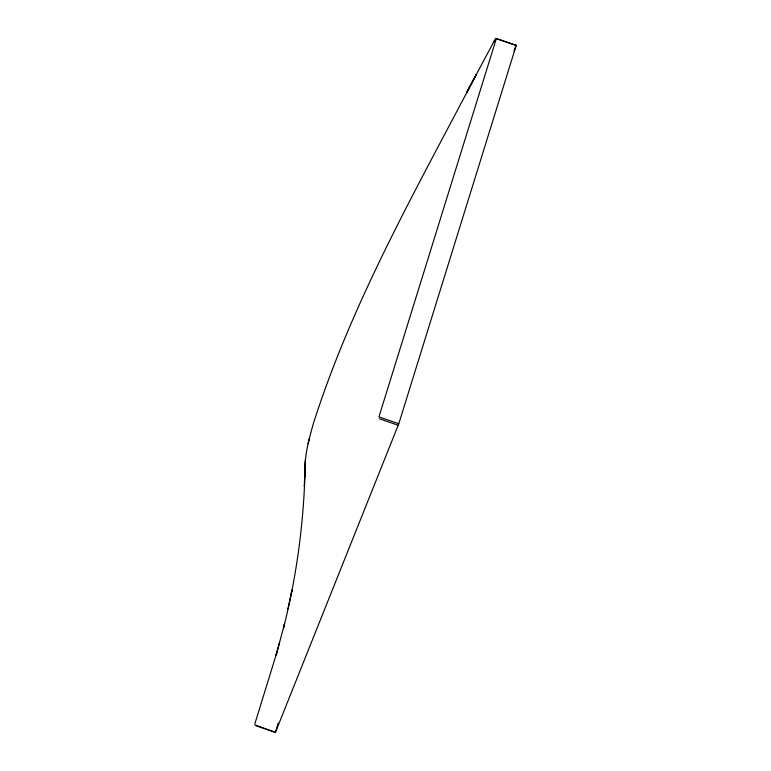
<?xml version="1.0" encoding="UTF-8"?>
<svg xmlns="http://www.w3.org/2000/svg" width="771" height="771" viewBox="0 0 771 771"><rect width="100%" height="100%" fill="white"/><g stroke="black" fill="none" stroke-linecap="round" stroke-linejoin="round"><path stroke-width="1.16" d="M279.651 642.33L275.951 655.745L284.605 623.623L283.545 627.941C297.192 574.116 304.275 518.825 305.239 463.332C305.914 449.753 309.759 436.598 313.373 423.578C352.434 300.892 416.754 188.375 476.112 74.777L466.783 92.327L494.172 41.114M304.266 486.53L305.48 459.487L304.699 476.574M291.265 593.853L292.045 590.037L287.882 609.032M308.072 443.817L309.354 438.776M277.107 651.649L254.787 724.046M255.953 725.704L275.401 732.45L278.244 723.092M275.401 732.45L398.79 423.761L516.213 45.402L496.245 38.589M513.968 50.828L516.204 45.248M493.44 42.482L495.416 38.752M516.213 45.402L496.351 38.55L378.927 416.899L398.79 423.761M379.399 418.759L398.26 425.293M255.056 725L275.392 732.296"/></g></svg>
